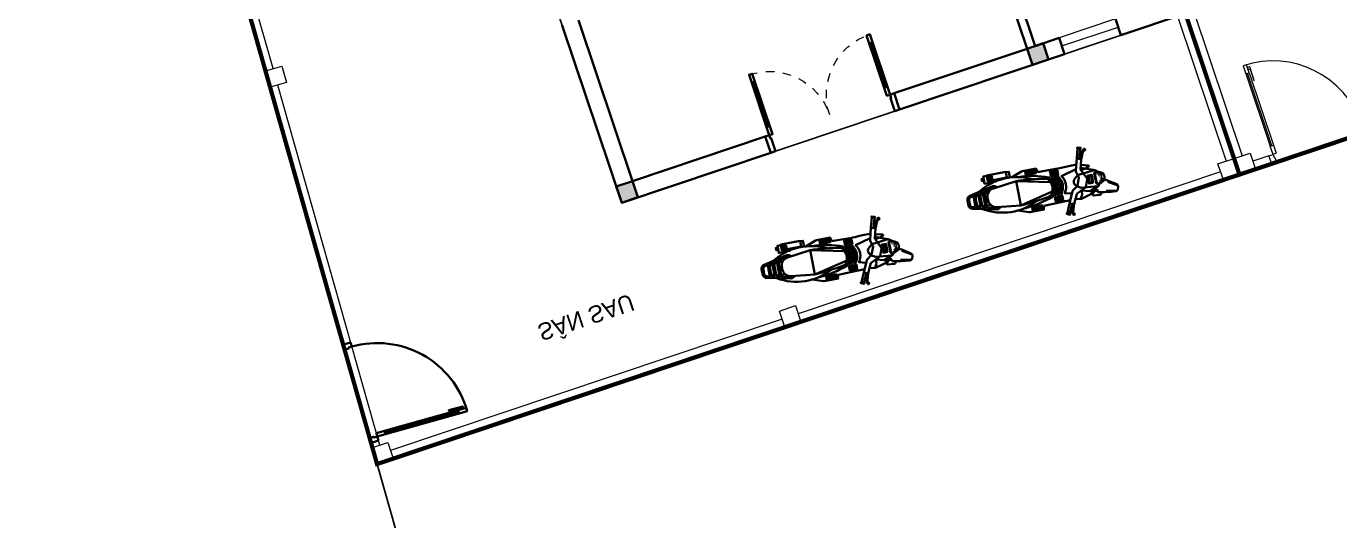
# Model space of a CAD drawing. Header units: metres. Extents: x 568336 to 569219, y 2065964 to 2066430.
# Drawn here: x 568524.17 to 568539.63, y 2066036.54 to 2066042.36 of the extents above; entities that cross this region are included whole.
import ezdxf

# ---------------------------------------------------------------- set-up
doc = ezdxf.new("R2010")
doc.units = ezdxf.units.M
for name, pattern in [('$AUDIT_BAD_LTYPE2', [0]), ('CENTER', [2, 1.25, -0.25, 0.25, -0.25]), ('DASHED', [0.75, 0.5, -0.25]), ('HIDDEN', [0.375, 0.25, -0.125]), ('Xref-VCMT-BT3 - tuong bao$0$HIDDEN2', [0.1875, 0.125, -0.0625])]:
    doc.linetypes.add(name, pattern=pattern)
doc.layers.get('0').update_dxf_attribs({"linetype": 'CONTINUOUS'})
doc.layers.add('-AREA', color=2, linetype='CONTINUOUS', plot=False)
for name, color, linetype, lineweight in [('-CENTER', 143, 'CENTER', 13), ('-CONCRETE', 1, 'CONTINUOUS', 35), ('-DOOR', 137, 'CONTINUOUS', 9), ('-LINE1', 7, 'CONTINUOUS', 18), ('-WALL', 4, 'CONTINUOUS', 35), ('Bighome_khuat', 251, 'DASHED', 5), ('TEXT25', 2, 'CONTINUOUS', 13)]:
    doc.layers.add(name, color=color, linetype=linetype, lineweight=lineweight)
for name, color, linetype in [('-RANH GIOI LO DAT', 12, 'CONTINUOUS'), ('ChiaLo', 128, 'CENTER'), ('ViaHeS', 32, 'CONTINUOUS')]:
    doc.layers.add(name, color=color, linetype=linetype)
doc.styles.add('SVN_AVO_thuong', font='')
doc.styles.get('SVN_AVO_thuong').set_extended_font_data('SVN-Avo')

# ---------------------------------------------------------------- blocks, each defined once
blk = doc.blocks.new('*U11')
at = {"linetype": '$AUDIT_BAD_LTYPE2'}
for p, q in [((70, 100), (70, 1000)), ((90, 1000), (90, 100))]:
    blk.add_line(p, q, dxfattribs=at)
for points in [[(50, 1000), (90, 1000), (90, 1100), (50, 1100), (50, 1000)], [(50, 1003), (50, 100)], [(50, 100), (90, 100), (90, 0), (50, 0), (50, 100)]]:
    blk.add_lwpolyline(points)
for points in [[(118, 895), (118, 1064), (90, 1064), (90, 1036), (113, 1036), (113, 895)], [(0, 0), (50, 0), (50, -40), (60, -40), (60, -100), (0, -100)], [(1200, 0), (1150, 0), (1150, -40), (1140, -40), (1140, -100), (1200, -100)]]:
    blk.add_lwpolyline(points, close=True)
at = {"linetype": '$AUDIT_BAD_LTYPE2', "ltscale": 0.3}
blk.add_arc((50, 0), 1100, 0, 90, dxfattribs=at)
blk = doc.blocks.new('M4- T1')
at = {"layer": '-LINE1', "lineweight": 18}
for p, q in [((717173, 48441), (716973, 48441)), ((717173, 48541), (717173, 48441))]:
    blk.add_line(p, q, dxfattribs=at)
at = {"layer": '-LINE1'}
blk.add_line((716873, 46541), (716873, 48341), dxfattribs=at)
blk.add_lwpolyline([(716773, 46541), (716773, 48541), (722773, 48541), (722771, 46541)], dxfattribs=at)
blk.add_lwpolyline([(716773, 48341), (716973, 48341), (716973, 48541), (716773, 48541)], close=True, dxfattribs=at)
at = {"layer": '-RANH GIOI LO DAT', "linetype": 'HIDDEN', "ltscale": 10, "const_width": 50}
blk.add_lwpolyline([(716773, 48541), (722773, 48541), (722773, 28541), (716773, 28541)], close=True, dxfattribs=at)
at = {"layer": '-DOOR', "xscale": -1, "rotation": 180}
blk.add_blockref('*U11', (717173, 48441), dxfattribs=at)
blk = doc.blocks.new('A$C5C575821')
at = {"layer": '-CONCRETE'}
h = blk.add_hatch(color=256, dxfattribs=at)
h.dxf.hatch_style = 1
h.paths.add_polyline_path([(0, 200), (0, 0), (200, 0), (200, 200)])
blk.add_lwpolyline([(0, 0), (200, 0), (200, 200), (0, 200)], close=True, dxfattribs=at)
blk = doc.blocks.new('M6-T1.1')
h = blk.add_hatch()
h.set_pattern_fill('ANSI31', color=256, scale=100, angle=412.6547, style=0)
h.set_pattern_definition([(97.654653, (641618.785, -223324.557), (-12.3886117, -1.6650229), [])])
h.paths.add_polyline_path([(620959, -85920), (620953, -85878), (620832, -85894), (620838, -85936)])
h.paths.add_polyline_path([(620902, -85498), (620896, -85456), (620775, -85472), (620781, -85515)])
h = blk.add_hatch()
h.set_pattern_fill('ANSI31', color=256, scale=150, angle=322.6547, style=0)
h.set_pattern_definition([(7.654653, (641890.706, -226415.403), (-2.4975343, 18.5829175), [])])
edge = h.paths.add_edge_path()
edge.add_arc((621620, -85680), 10, 298.718, 439.7042)
edge.add_arc((621598, -85513), 10, 295.6051, 436.5913)
edge.add_arc((621673, -85610), 30, 306.3888, 344.3394)
edge.add_arc((621667, -85566), 30, 390.9699, 428.9205)
edge.add_line((621630, -85676), (621690, -85634))
edge.add_line((621608, -85514), (621678, -85538))
edge.add_line((621622, -85670), (621605, -85665))
edge.add_line((621605, -85665), (621596, -85601))
edge.add_line((621587, -85537), (621596, -85601))
edge.add_line((621602, -85522), (621587, -85537))
edge.add_arc((621619, -85595), 85.6, 344.3394, 367.6409)
edge.add_arc((621619, -85595), 85.6, 367.6684, 390.9699)
h = blk.add_hatch()
h.set_pattern_fill('ANSI31', color=256, scale=100, angle=412.6547, style=0)
h.set_pattern_definition([(97.654653, (644174.217, -223324.557), (-12.3886117, -1.6650229), [])])
h.paths.add_polyline_path([(623514, -85920), (623508, -85878), (623387, -85894), (623393, -85936)])
h.paths.add_polyline_path([(623457, -85498), (623452, -85456), (623331, -85472), (623336, -85515)])
h = blk.add_hatch()
h.set_pattern_fill('ANSI31', color=256, scale=150, angle=322.6547, style=0)
h.set_pattern_definition([(7.654653, (644446.138, -226415.403), (-2.4975343, 18.5829175), [])])
edge = h.paths.add_edge_path()
edge.add_arc((624176, -85680), 10, 298.718, 439.7042)
edge.add_arc((624153, -85513), 10, 295.6051, 436.5913)
edge.add_arc((624228, -85610), 30, 306.3888, 344.3394)
edge.add_arc((624222, -85566), 30, 390.9699, 428.9205)
edge.add_line((624185, -85676), (624246, -85634))
edge.add_line((624163, -85514), (624233, -85538))
edge.add_line((624178, -85670), (624160, -85665))
edge.add_line((624160, -85665), (624151, -85601))
edge.add_line((624143, -85537), (624151, -85601))
edge.add_line((624158, -85522), (624143, -85537))
edge.add_arc((624175, -85595), 85.6, 344.3394, 367.6409)
edge.add_arc((624175, -85595), 85.6, 367.6684, 390.9699)
at = {"layer": '-AREA'}
for p, q in [((618773, -99991), (618773, -87101)), ((618773, -87101), (625773, -87101))]:
    blk.add_line(p, q, dxfattribs=at)
at = {"layer": '-DOOR'}
for p, q in [((622223, -87101), (620623, -87101)), ((624273, -87101), (624973, -87101)), ((624273, -87301), (624273, -87101)), ((624273, -87201), (624973, -87201)), ((624973, -87101), (624973, -87301)), ((624973, -87301), (624273, -87301))]:
    blk.add_line(p, q, dxfattribs=at)
at = {"layer": '-LINE1', "linetype": 'Continuous', "ltscale": 10}
for p, q in [((615164, -85301), (615375, -89702)), ((620128, -85201), (615264, -85201)), ((625573, -85201), (620328, -85201)), ((625673, -87101), (625673, -85301)), ((615385, -89902), (615637, -95165))]:
    blk.add_line(p, q, dxfattribs=at)
for points in [[(615064, -85301), (615264, -85301), (615264, -85101), (615064, -85101)], [(620128, -85301), (620328, -85301), (620328, -85101), (620128, -85101)], [(625573, -85301), (625773, -85301), (625773, -85101), (625573, -85101)], [(615291, -89906), (615491, -89897), (615481, -89697), (615281, -89707)]]:
    blk.add_lwpolyline(points, close=True, dxfattribs=at)
at = {"layer": '-RANH GIOI LO DAT', "linetype": 'HIDDEN', "ltscale": 10}
for p, q in [((625773, -85101), (615064, -85101)), ((615064, -85101), (615773, -100107)), ((625773, -105101), (625773, -85101))]:
    blk.add_line(p, q, dxfattribs=at)
at = {"layer": '-RANH GIOI LO DAT', "linetype": 'HIDDEN', "ltscale": 10, "const_width": 50}
blk.add_lwpolyline([(625773, -85101), (615064, -85101), (615773, -100107), (621009, -105101), (625773, -105101)], close=True, dxfattribs=at)
at = {"layer": '-WALL'}
for p, q in [((620623, -87101), (618773, -87101)), ((618773, -89301), (618773, -87101)), ((620623, -87101), (620623, -87301)), ((624273, -87101), (622223, -87101)), ((622223, -87301), (622223, -87101)), ((624273, -87301), (624273, -87101)), ((625773, -87101), (624973, -87101)), ((624973, -87301), (624973, -87101)), ((620623, -87301), (618973, -87301)), ((618973, -87301), (618973, -89301)), ((623873, -87301), (622223, -87301)), ((623873, -88301), (623873, -87301)), ((624273, -87301), (623973, -87301)), ((623973, -88301), (623973, -87301))]:
    blk.add_line(p, q, dxfattribs=at)
at = {"linetype": '$AUDIT_BAD_LTYPE2'}
for p, q in [((615271, -85422), (616170, -85379)), ((616170, -85399), (615271, -85442))]:
    blk.add_line(p, q, dxfattribs=at)
for p, q in [((620713, -87401), (620673, -87401)), ((622133, -87401), (622173, -87401)), ((620713, -87951), (620673, -87951)), ((622133, -87951), (622173, -87951))]:
    blk.add_line(p, q)
at = {"color": 251}
for p, q in [((620693, -87401), (620693, -87951)), ((622153, -87401), (622153, -87951))]:
    blk.add_line(p, q, dxfattribs=at)
for points in [[(621179, -85298, 1), (621174, -85289), (621174, -85289), (621144, -85308), (621144, -85308, 1), (621149, -85316)], [(621510, -85999), (621463, -85892), (621508, -85864), (621508, -85864), (621465, -85754), (621465, -85754, -0.213812), (621464, -85746), (621464, -85746), (621502, -85629), (621502, -85629, 0.201882), (621502, -85621), (621502, -85621), (621458, -85537), (621458, -85537, 0.201882), (621452, -85532), (621452, -85532), (621334, -85497), (621334, -85497, -0.213812), (621328, -85491), (621328, -85491), (621261, -85393), (621261, -85393), (621213, -85415), (621146, -85306)], [(621252, -85397), (621215, -85313), (621215, -85313, -0.119246), (621212, -85299), (621212, -85299), (621213, -85278)], [(621223, -85289, 2.509808), (621213, -85279)], [(621223, -85289), (621222, -85297), (621222, -85297, 0.119246), (621225, -85311), (621225, -85311), (621261, -85393)], [(623734, -85298, 1), (623729, -85289), (623729, -85289), (623699, -85308), (623699, -85308, 1), (623705, -85316)], [(624065, -85999), (624018, -85892), (624063, -85864), (624063, -85864), (624020, -85754), (624020, -85754, -0.213812), (624020, -85746), (624020, -85746), (624058, -85629), (624058, -85629, 0.201882), (624057, -85621), (624057, -85621), (624013, -85537), (624013, -85537, 0.201882), (624007, -85532), (624007, -85532), (623889, -85497), (623889, -85497, -0.213812), (623883, -85491), (623883, -85491), (623817, -85393), (623817, -85393), (623768, -85415), (623701, -85306)], [(623807, -85397), (623770, -85313), (623770, -85313, -0.119246), (623768, -85299), (623768, -85299), (623769, -85278)], [(623778, -85289, 2.509808), (623769, -85279)], [(623778, -85289), (623778, -85297), (623778, -85297, 0.119246), (623780, -85311), (623780, -85311), (623817, -85393)], [(620610, -85530), (620730, -85468), (620730, -85468, -0.085491), (620739, -85465), (620905, -85443), (620907, -85458), (620907, -85458, 0.389594), (620938, -85484), (620938, -85484), (621160, -85459), (621160, -85459, 0.038668), (621164, -85458), (621164, -85458, 0.005075), (621234, -85447)], [(621213, -85415), (621294, -85541), (621294, -85541, 0.213812), (621300, -85546), (621300, -85546), (621367, -85582), (621414, -85670), (621404, -85746), (621404, -85746, 0.213812), (621405, -85754), (621405, -85754), (621463, -85892)], [(621294, -85442), (621363, -85422), (621519, -85443, -1.090751), (621521, -85458, 0.1744), (621487, -85476), (621600, -85503), (621600, -85503, -0.70664), (621602, -85522)], [(621591, -85501), (621400, -85548), (621400, -85548, 0.114874), (621347, -85601), (621347, -85601, 0.363628), (621355, -85664), (621355, -85664, 0.117419), (621422, -85701)], [(621390, -85514, 0.330008), (621366, -85440), (621366, -85440, -0.752015), (621363, -85422)], [(621693, -85552, 0.024274), (621811, -85452), (621811, -85452, 0.338506), (621818, -85416), (621818, -85416), (621818, -85416), (621806, -85394), (621806, -85394, 0.338506), (621773, -85378), (621773, -85378, 0.032613), (621573, -85436), (621573, -85436), (621573, -85446), (621503, -85480)], [(621604, -85426, 0.671768), (621585, -85397), (621585, -85397), (621511, -85414), (621511, -85414, 0.734542), (621516, -85442)], [(623165, -85530), (623285, -85468), (623285, -85468, -0.085491), (623295, -85465), (623460, -85443), (623462, -85458), (623462, -85458, 0.389594), (623493, -85484), (623493, -85484), (623715, -85459), (623715, -85459, 0.038668), (623720, -85458), (623720, -85458, 0.005075), (623789, -85447)], [(623768, -85415), (623849, -85541), (623849, -85541, 0.213812), (623855, -85546), (623855, -85546), (623923, -85582), (623969, -85670), (623959, -85746), (623959, -85746, 0.213812), (623960, -85754), (623960, -85754), (624018, -85892)], [(623850, -85442), (623919, -85422), (624074, -85443, -1.090751), (624076, -85458, 0.1744), (624043, -85476), (624156, -85503), (624156, -85503, -0.70664), (624158, -85522)], [(624146, -85501), (623955, -85548), (623955, -85548, 0.114874), (623902, -85601), (623902, -85601, 0.363628), (623911, -85664), (623911, -85664, 0.117419), (623977, -85701)], [(623945, -85514, 0.330008), (623921, -85440), (623921, -85440, -0.752015), (623919, -85422)], [(624249, -85552, 0.024274), (624367, -85452), (624367, -85452, 0.338506), (624373, -85416), (624373, -85416), (624373, -85416), (624361, -85394), (624361, -85394, 0.338506), (624328, -85378), (624328, -85378, 0.032613), (624129, -85436), (624129, -85436), (624129, -85446), (624058, -85480)], [(624159, -85426, 0.671768), (624140, -85397), (624140, -85397), (624067, -85414), (624067, -85414, 0.734542), (624072, -85442)], [(620432, -85636, 0.218308), (620380, -85621), (620380, -85621), (620110, -85718), (620110, -85718, 0.353851), (620077, -85772), (620081, -85802), (620085, -85832, 0.353851), (620131, -85875), (620131, -85875), (620417, -85897), (620417, -85897, 0.218308), (620463, -85869)], [(620862, -85567, 0.25966), (620220, -85678, 0.25966)], [(620387, -85640), (620390, -85647), (620390, -85647, 0.379173), (620316, -85757)], [(621061, -85613, 0.365685), (621013, -85570, 0.035711), (620661, -85576), (620390, -85647)], [(620735, -85904, 0.080514), (621084, -85781), (621084, -85781, 0.201101), (621105, -85664), (621105, -85664, 0.201101), (621054, -85557), (621054, -85557, 0.080514), (620684, -85530)], [(621069, -85758, 0.315879), (621045, -85583)], [(621414, -85775), (621224, -85751), (621224, -85751, 0.336681), (621197, -85548), (621197, -85548), (621277, -85515)], [(621630, -85676), (621690, -85634), (621690, -85634, 0.167121), (621702, -85618), (621702, -85618, 0.102024), (621704, -85584), (621704, -85584, 0.102024), (621693, -85551), (621693, -85551, 0.167121), (621678, -85538), (621678, -85538), (621608, -85514)], [(622987, -85636, 0.218308), (622935, -85621), (622935, -85621), (622665, -85718), (622665, -85718, 0.353851), (622632, -85772), (622636, -85802), (622640, -85832, 0.353851), (622686, -85875), (622686, -85875), (622973, -85897), (622973, -85897, 0.218308), (623019, -85869)], [(623418, -85567, 0.25966), (622776, -85678, 0.25966)], [(622942, -85640), (622945, -85647), (622945, -85647, 0.379173), (622871, -85757)], [(623617, -85613, 0.365685), (623569, -85570, 0.035711), (623217, -85576), (622945, -85647)], [(623290, -85904, 0.080514), (623639, -85781), (623639, -85781, 0.201101), (623660, -85664), (623660, -85664, 0.201101), (623609, -85557), (623609, -85557, 0.080514), (623240, -85530)], [(623624, -85758, 0.315879), (623601, -85583)], [(623969, -85775), (623780, -85751), (623780, -85751, 0.336681), (623753, -85548), (623753, -85548), (623833, -85515)], [(624185, -85676), (624246, -85634), (624246, -85634, 0.167121), (624257, -85618), (624257, -85618, 0.102024), (624259, -85584), (624259, -85584, 0.102024), (624248, -85551), (624248, -85551, 0.167121), (624233, -85538), (624233, -85538), (624163, -85514)], [(620189, -85711, 0.112845), (620175, -85753)], [(620420, -85869, -0.379173), (620319, -85783, 0.379173), (620420, -85869), (620420, -85869), (620419, -85877)], [(620420, -85869), (620700, -85866), (620700, -85866, 0.035711), (621042, -85779), (621042, -85779, 0.365685), (621076, -85725)], [(621472, -85772), (621625, -85689), (621625, -85689, 0.70664), (621622, -85670)], [(621523, -85744, 0.1744), (621561, -85753), (621561, -85753, -1.090751), (621563, -85768), (621563, -85768), (621484, -85802)], [(622744, -85711, 0.112845), (622730, -85753)], [(622975, -85869, -0.379173), (622875, -85783, 0.379173), (622975, -85869), (622975, -85869), (622974, -85877)], [(622975, -85869), (623255, -85866), (623255, -85866, 0.035711), (623597, -85779), (623597, -85779, 0.365685), (623632, -85725)], [(624028, -85772), (624181, -85689), (624181, -85689, 0.70664), (624178, -85670)], [(624079, -85744, 0.1744), (624116, -85753), (624116, -85753, -1.090751), (624118, -85768), (624118, -85768), (624039, -85802)], [(620184, -85824, 0.112845), (620209, -85861)], [(620248, -85884, 0.25966), (620897, -85822)], [(621434, -85823), (621360, -85834), (621360, -85834, 0.010417), (621216, -85847), (621216, -85847, 0.038668), (621212, -85848), (621212, -85848), (620992, -85882), (620992, -85882, 0.389594), (620968, -85915), (620968, -85915), (620970, -85930), (620805, -85953, -0.085491), (620795, -85952), (620795, -85952), (620663, -85924)], [(621499, -85870), (621547, -85948), (621547, -85948, 0.119246), (621557, -85958), (621557, -85958), (621575, -85969)], [(621508, -85864), (621555, -85941), (621555, -85941, 0.119246), (621565, -85951), (621565, -85951), (621572, -85955)], [(621575, -85969, 2.509808), (621572, -85955)], [(622740, -85824, 0.112845), (622765, -85861)], [(622803, -85884, 0.25966), (623452, -85822)], [(623990, -85823), (623916, -85834), (623916, -85834, 0.010417), (623772, -85847), (623772, -85847, 0.038668), (623767, -85848), (623767, -85848), (623547, -85882), (623547, -85882, 0.389594), (623524, -85915), (623524, -85915), (623526, -85930), (623360, -85953, -0.085491), (623350, -85952), (623350, -85952), (623218, -85924)], [(624055, -85870), (624103, -85948), (624103, -85948, 0.119246), (624113, -85958), (624113, -85958), (624131, -85969)], [(624063, -85864), (624110, -85941), (624110, -85941, 0.119246), (624120, -85951), (624120, -85951), (624127, -85955)], [(624130, -85969, 2.509808), (624127, -85955)], [(621508, -86000, 1), (621512, -86010), (621512, -86010), (621544, -85996), (621544, -85996, 1), (621540, -85986)], [(624063, -86000, 1), (624067, -86010), (624067, -86010), (624099, -85996), (624099, -85996, 1), (624095, -85986)]]:
    blk.add_lwpolyline(points, format="xyb")
for points in [[(621149, -85316), (621179, -85298)], [(621241, -85402), (621177, -85299)], [(623705, -85316), (623734, -85298)], [(623796, -85402), (623732, -85299)], [(615270, -85402), (615271, -85442), (615172, -85447), (615170, -85407), (615270, -85402)], [(616171, -85359), (615270, -85402)], [(616169, -85359), (616170, -85399), (616270, -85394), (616268, -85355), (616169, -85359)], [(621487, -85476), (621393, -85515)], [(621533, -85487), (621567, -85468), (621573, -85446)], [(621671, -85419), (621792, -85380)], [(621720, -85513), (621821, -85435)], [(624043, -85476), (623948, -85515)], [(624088, -85487), (624123, -85468), (624129, -85446)], [(624226, -85419), (624347, -85380)], [(624275, -85513), (624376, -85435)], [(620387, -85640), (620280, -85678), (620293, -85773), (620306, -85869), (620419, -85877)], [(621076, -85725), (620700, -85866), (620700, -85866), (620681, -85721), (620661, -85576), (620661, -85576), (621061, -85613)], [(621602, -85522), (621587, -85537), (621596, -85601), (621605, -85665), (621622, -85670)], [(622942, -85640), (622835, -85678), (622848, -85773), (622861, -85869), (622974, -85877)], [(623632, -85725), (623255, -85866), (623255, -85866), (623236, -85721), (623217, -85576), (623217, -85576), (623617, -85613)], [(624158, -85522), (624143, -85537), (624151, -85601), (624160, -85665), (624178, -85670)], [(620208, -85718), (620182, -85724)], [(620263, -85705), (620228, -85713)], [(620332, -85689), (620283, -85700)], [(621420, -85701), (621611, -85696)], [(621523, -85744), (621464, -85746)], [(622764, -85718), (622737, -85724)], [(622819, -85705), (622783, -85713)], [(622887, -85689), (622838, -85700)], [(623976, -85701), (624167, -85696)], [(624079, -85744), (624020, -85746)], [(620226, -85849), (620199, -85850)], [(620283, -85847), (620246, -85848)], [(620353, -85845), (620303, -85846)], [(620393, -86032), (620350, -86038), (620338, -85953), (620471, -85935)], [(620644, -85928), (620653, -85997), (620620, -86002)], [(621489, -85876), (621537, -85987)], [(622781, -85849), (622754, -85850)], [(622838, -85847), (622802, -85848)], [(622908, -85845), (622858, -85846)], [(622948, -86032), (622905, -86038), (622894, -85953), (623026, -85935)], [(623199, -85928), (623208, -85997), (623175, -86002)], [(624044, -85876), (624093, -85987)], [(621508, -86000), (621540, -85986)], [(624063, -86000), (624095, -85986)]]:
    blk.add_lwpolyline(points)
for points in [[(615167, -85357), (615170, -85407), (615130, -85408), (615130, -85418), (615070, -85421), (615067, -85361)], [(616066, -85432), (616236, -85424), (616235, -85396), (616206, -85398), (616207, -85420), (616066, -85427)], [(620775, -85472), (620781, -85515), (620902, -85498), (620896, -85456)], [(621073, -85545), (621066, -85491), (621075, -85490), (621082, -85544)], [(621093, -85543), (621086, -85488), (621095, -85487), (621102, -85541)], [(621113, -85540), (621106, -85486), (621114, -85484), (621122, -85539)], [(621133, -85537), (621125, -85483), (621134, -85482), (621141, -85536)], [(621153, -85535), (621145, -85480), (621154, -85479), (621161, -85533)], [(623331, -85472), (623336, -85515), (623457, -85498), (623452, -85456)], [(623629, -85545), (623621, -85491), (623630, -85490), (623637, -85544)], [(623649, -85543), (623641, -85488), (623650, -85487), (623657, -85541)], [(623668, -85540), (623661, -85486), (623670, -85484), (623677, -85539)], [(623688, -85537), (623681, -85483), (623690, -85482), (623697, -85536)], [(623708, -85535), (623701, -85480), (623709, -85479), (623717, -85533)], [(621556, -85556), (621569, -85652), (621519, -85659), (621506, -85563)], [(621547, -85567), (621557, -85644), (621527, -85648), (621517, -85571)], [(624111, -85556), (624124, -85652), (624074, -85659), (624061, -85563)], [(624103, -85567), (624113, -85644), (624083, -85648), (624072, -85571)], [(620207, -85704), (620170, -85717), (620179, -85789), (620189, -85860), (620189, -85860), (620228, -85863), (620217, -85783)], [(620226, -85697), (620237, -85781), (620248, -85864), (620248, -85864), (620285, -85867), (620285, -85867), (620273, -85776), (620261, -85685), (620261, -85685)], [(620317, -85770), (620316, -85757)], [(620317, -85770), (620319, -85783)], [(621106, -85787), (621113, -85842), (621122, -85840), (621115, -85786)], [(621126, -85785), (621133, -85839), (621142, -85838), (621134, -85783)], [(621145, -85782), (621153, -85836), (621161, -85835), (621154, -85781)], [(621165, -85779), (621173, -85834), (621181, -85832), (621174, -85778)], [(621185, -85777), (621192, -85831), (621201, -85830), (621194, -85775)], [(622762, -85704), (622725, -85717), (622735, -85789), (622744, -85860), (622744, -85860), (622783, -85863), (622773, -85783)], [(622781, -85697), (622792, -85781), (622804, -85864), (622804, -85864), (622841, -85867), (622841, -85867), (622828, -85776), (622816, -85685), (622816, -85685)], [(622873, -85770), (622871, -85757)], [(622873, -85770), (622875, -85783)], [(623661, -85787), (623669, -85842), (623677, -85840), (623670, -85786)], [(623681, -85785), (623688, -85839), (623697, -85838), (623690, -85783)], [(623701, -85782), (623708, -85836), (623717, -85835), (623710, -85781)], [(623721, -85779), (623728, -85834), (623737, -85832), (623729, -85778)], [(623741, -85777), (623748, -85831), (623757, -85830), (623749, -85775)], [(620620, -86007), (620612, -85941), (620384, -85971), (620393, -86037)], [(620396, -85977), (620397, -85984), (620444, -85978), (620443, -85970)], [(620838, -85936), (620832, -85894), (620953, -85878), (620959, -85920)], [(623176, -86007), (623167, -85941), (622940, -85971), (622949, -86037)], [(622951, -85977), (622952, -85984), (622999, -85978), (622998, -85970)], [(623393, -85936), (623387, -85894), (623508, -85878), (623514, -85920)], [(620343, -85989), (620347, -86014), (620323, -86017), (620319, -85992)], [(620398, -85991), (620399, -85998), (620446, -85992), (620445, -85984)], [(620400, -86005), (620401, -86013), (620448, -86007), (620447, -85999)], [(622899, -85989), (622902, -86014), (622878, -86017), (622875, -85992)], [(622953, -85991), (622954, -85998), (623001, -85992), (623000, -85984)], [(622955, -86005), (622956, -86013), (623003, -86007), (623002, -85999)], [(615224, -86555), (615222, -86505), (615182, -86507), (615181, -86497), (615121, -86500), (615124, -86560)], [(620623, -87101), (620683, -87101), (620683, -87261), (620673, -87261), (620673, -87301), (620623, -87301)], [(622223, -87101), (622163, -87101), (622163, -87261), (622173, -87261), (622173, -87301), (622223, -87301)], [(620673, -87301), (620713, -87301), (620713, -88051), (620673, -88051)], [(622173, -87301), (622133, -87301), (622133, -88051), (622173, -88051)]]:
    blk.add_lwpolyline(points, close=True)
for points in [[(621091, -85563), (621078, -85564), (621078, -85564, -0.363938), (621106, -85767), (621106, -85767), (621118, -85766), (621118, -85766, 0.336681)], [(621128, -85558), (621116, -85559), (621116, -85559, -0.363938), (621143, -85762), (621143, -85762), (621156, -85761), (621156, -85761, 0.336681)], [(621146, -85555), (621159, -85554), (621159, -85554, -0.336681), (621186, -85757), (621186, -85757), (621174, -85758), (621174, -85758, 0.363938)], [(623646, -85563), (623634, -85564), (623634, -85564, -0.363938), (623661, -85767), (623661, -85767), (623674, -85766), (623674, -85766, 0.336681)], [(623684, -85558), (623671, -85559), (623671, -85559, -0.363938), (623698, -85762), (623698, -85762), (623711, -85761), (623711, -85761, 0.336681)], [(623702, -85555), (623714, -85554), (623714, -85554, -0.336681), (623742, -85757), (623742, -85757), (623729, -85758), (623729, -85758, 0.363938)], [(620097, -85769), (620101, -85799), (620105, -85829), (620105, -85829, 0.353851), (620132, -85855), (620132, -85855), (620169, -85858), (620169, -85858), (620160, -85791), (620151, -85724), (620151, -85724), (620116, -85737), (620116, -85737, 0.353851)], [(622652, -85769), (622656, -85799), (622660, -85829), (622660, -85829, 0.353851), (622688, -85855), (622688, -85855), (622724, -85858), (622724, -85858), (622715, -85791), (622706, -85724), (622706, -85724), (622672, -85737), (622672, -85737, 0.353851)]]:
    blk.add_lwpolyline(points, format="xyb", close=True)
at = {"linetype": '$AUDIT_BAD_LTYPE2', "ltscale": 0.3}
blk.add_arc((615170, -85407), 1100, 272.7125, 2.7125, dxfattribs=at)
at = {"layer": 'Bighome_khuat', "linetype": 'Xref-VCMT-BT3 - tuong bao$0$HIDDEN2'}
for centre, start, end in [((620673, -87301), 270, 360), ((622173, -87301), 180, 270)]:
    blk.add_arc(centre, 750, start, end, dxfattribs=at)
at = {"layer": '-WALL'}
for p in [(618773, -87301), (623873, -87301)]:
    blk.add_blockref('A$C5C575821', p, dxfattribs=at)
at = {"layer": 'TEXT25', "style": 'SVN_AVO_thuong'}
blk.add_text('SÂN SAU', height=200, rotation=360, dxfattribs=at).set_placement((617357, -86055))

msp = doc.modelspace()

# ---------------------------------------------------------------- linework, layer by layer
at = {"layer": 'ChiaLo', "ltscale": 5}
for points in [[(568583.279, 2066076.755), (568589.642, 2066057.794), (568528.296, 2066037.207)], [(568532.085, 2066059.575), (568538.448, 2066040.614)]]:
    msp.add_lwpolyline(points, dxfattribs=at)
at = {"layer": 'ViaHeS'}
msp.add_lwpolyline([(568591.233, 2066053.054), (568589.642, 2066057.794), (568528.296, 2066037.207), (568529.663, 2066032.391)], close=True, dxfattribs=at)

# ---------------------------------------------------------------- block references
at = {"layer": '-CENTER', "color": 2, "true_color": 0xf1eb1f, "xscale": -0.001, "yscale": 0.001, "zscale": 0.001, "rotation": 198.5514997287698}
msp.add_blockref('M4- T1', (567843.477, 2065858.586), dxfattribs=at)
at = {"layer": '-WALL', "color": 2, "true_color": 0xf1eb1f, "xscale": -0.001, "yscale": 0.001, "zscale": 0.001, "rotation": 198.5516004350626}
msp.add_blockref('M6-T1.1', (567972.268, 2065760.84), dxfattribs=at)

doc.saveas('drawing.dxf')
